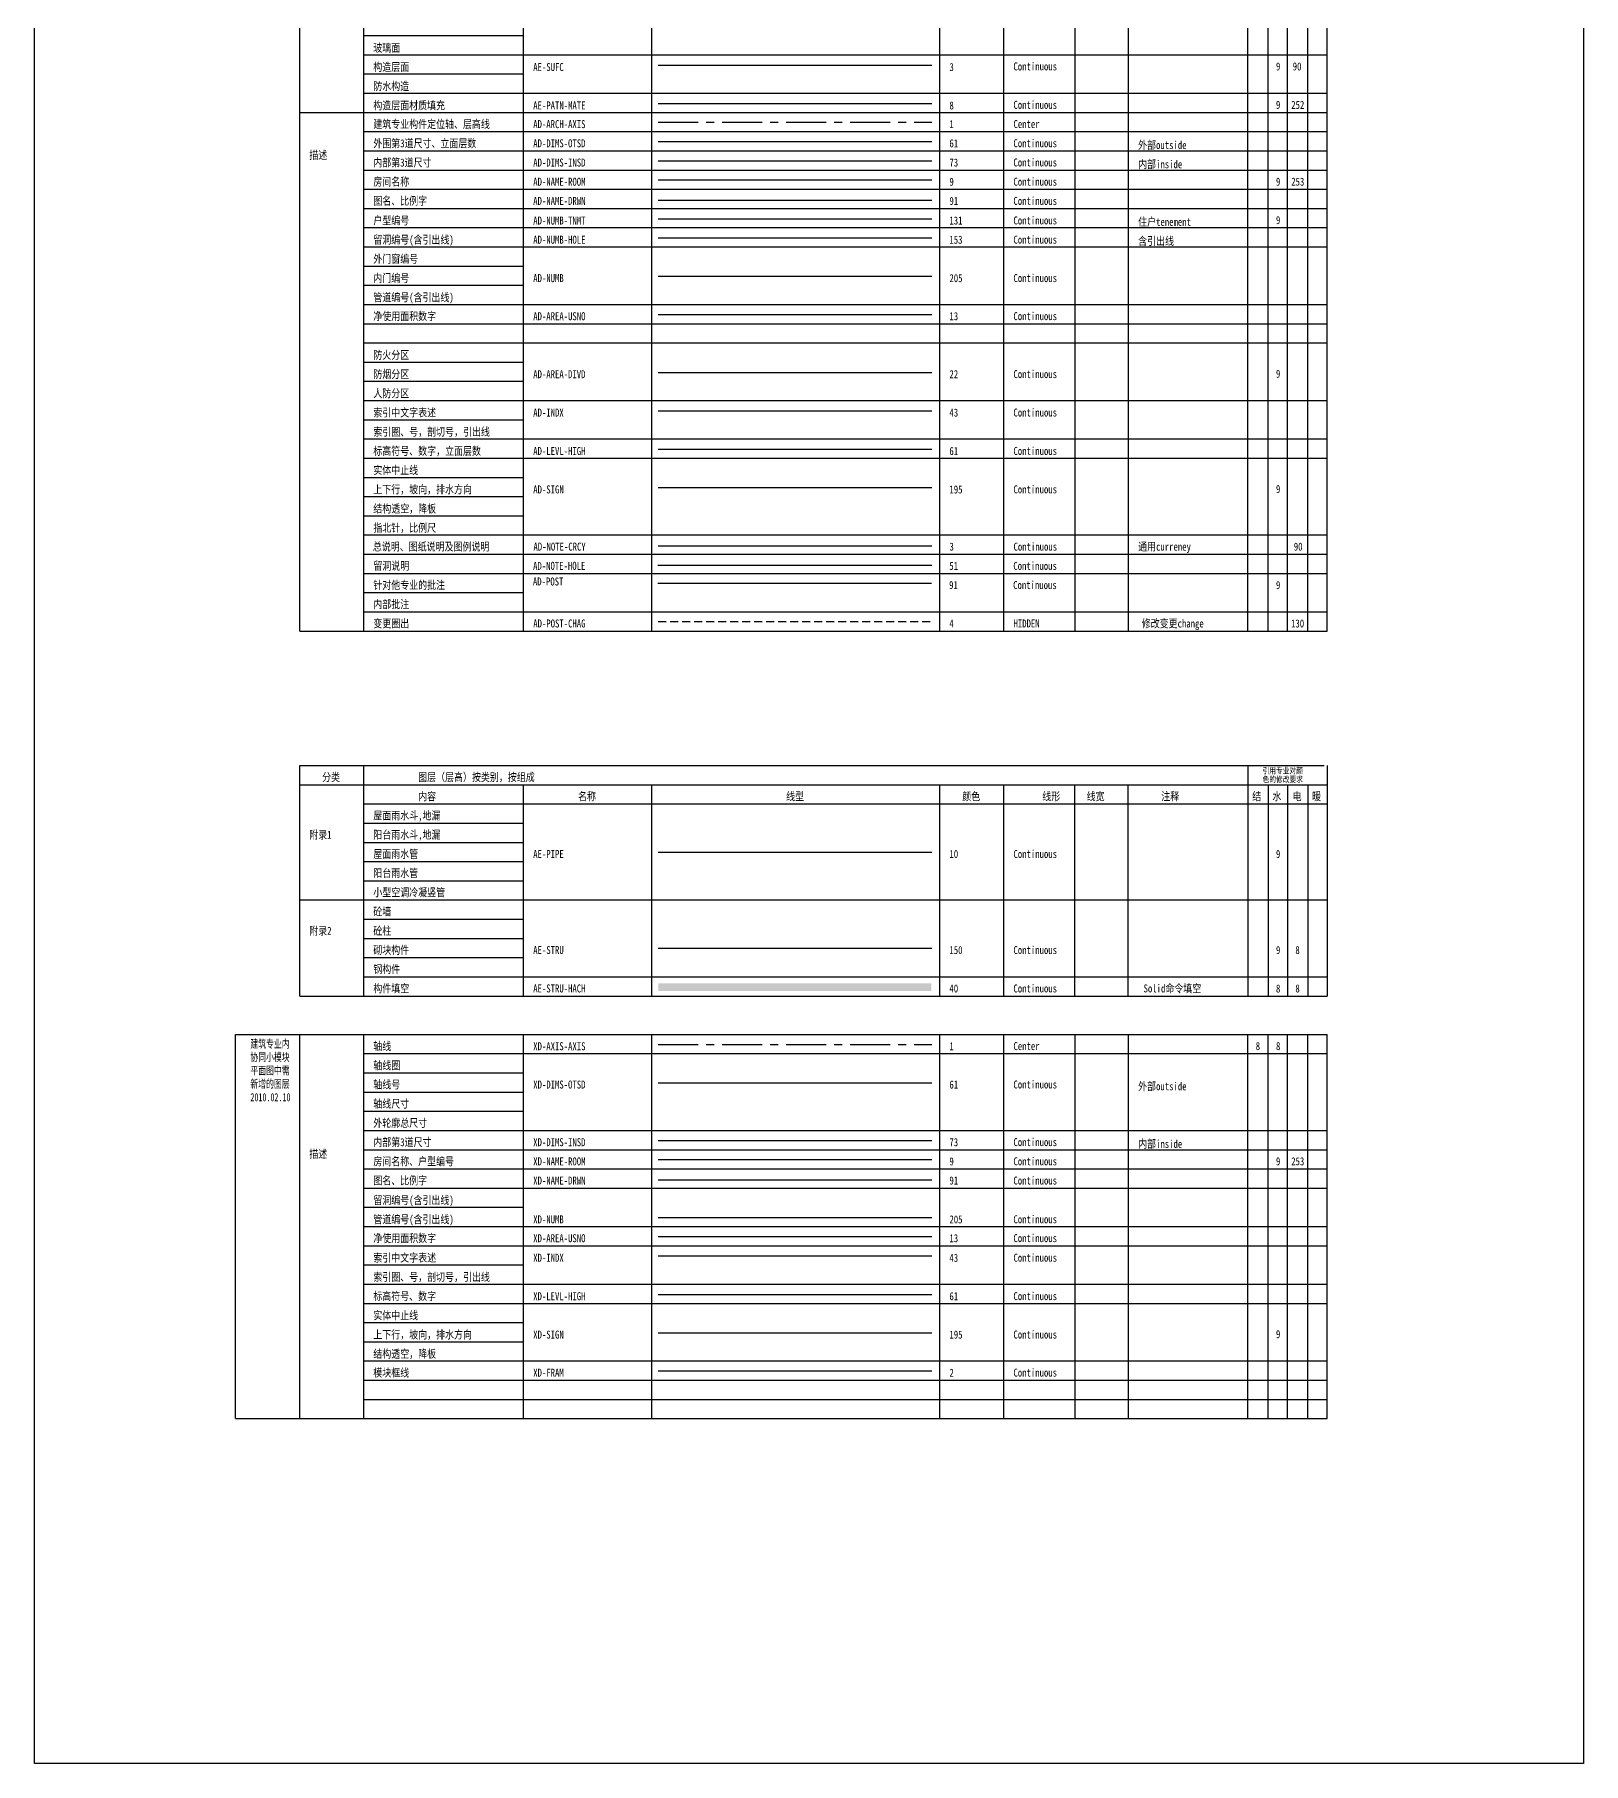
# Model space of a CAD drawing. Extents: x 517381295 to 519272522, y 3499086963 to 3500603577.
# Drawn here: x 517381295 to 517429672, y 3499239566 to 3499293567 of the extents above; entities that cross this region are included whole.
import ezdxf

# ---------------------------------------------------------------- set-up
doc = ezdxf.new("R2010")
doc.units = 0
doc.header["$LTSCALE"] = 1000
doc.header["$MEASUREMENT"] = 0
doc.linetypes.add('CENTER', pattern=[2, 1.25, -0.25, 0.25, -0.25])
doc.linetypes.add('HIDDEN', pattern=[0.375, 0.25, -0.125])
doc.layers.get('DEFPOINTS').update_dxf_attribs({"color": 8, "linetype": 'CONTINUOUS'})
for name, color, linetype in [('AD-ARCH-AXIS', 1, 'CENTER'), ('AD-AREA-DIVD', 22, 'CONTINUOUS'), ('AD-AREA-USNO', 13, 'CONTINUOUS'), ('AD-DIMS-INSD', 73, 'CONTINUOUS'), ('AD-DIMS-OTSD', 61, 'CONTINUOUS'), ('AD-INDX', 43, 'CONTINUOUS'), ('AD-LEVL-HIGH', 61, 'CONTINUOUS'), ('AD-NAME-DRWN', 91, 'CONTINUOUS'), ('AD-NAME-ROOM', 9, 'CONTINUOUS'), ('AD-NOTE-CRCY', 3, 'CONTINUOUS'), ('AD-NOTE-HOLE', 51, 'CONTINUOUS'), ('AD-NUMB', 205, 'CONTINUOUS'), ('AD-NUMB-HOLE', 153, 'CONTINUOUS'), ('AD-NUMB-TNMT', 131, 'CONTINUOUS'), ('AD-POST', 91, 'CONTINUOUS'), ('AD-POST-CHAG', 4, 'HIDDEN'), ('AD-SIGN', 195, 'CONTINUOUS'), ('AE-FNSH', 11, 'CONTINUOUS'), ('AE-PATN-MATE', 8, 'CONTINUOUS'), ('AE-PIPE', 10, 'CONTINUOUS'), ('AE-STRU', 150, 'CONTINUOUS'), ('AE-STRU-HACH', 40, 'CONTINUOUS'), ('AE-SUFC', 3, 'CONTINUOUS'), ('XD-AREA-USNO', 13, 'CONTINUOUS'), ('XD-AXIS-AXIS', 1, 'CENTER'), ('XD-DIMS-INSD', 73, 'CONTINUOUS'), ('XD-DIMS-OTSD', 61, 'CONTINUOUS'), ('XD-INDX', 43, 'CONTINUOUS'), ('XD-LEVL-HIGH', 61, 'CONTINUOUS'), ('XD-NAME-DRWN', 91, 'CONTINUOUS'), ('XD-NAME-ROOM', 9, 'CONTINUOUS'), ('XD-NUMB', 205, 'CONTINUOUS'), ('XD-SIGN', 195, 'CONTINUOUS')]:
    doc.layers.add(name, color=color, linetype=linetype)
doc.layers.add('XD-FRAM', color=2, linetype='CONTINUOUS', plot=False)
doc.styles.add('TH-STYLE1', font='STFANGSO.TTF', dxfattribs={"width": 0.7})

msp = doc.modelspace()

# ---------------------------------------------------------------- linework, layer by layer
at = {"layer": 'AD-ARCH-AXIS'}
msp.add_line((517400770.4, 3499290827.1), (517409323.4, 3499290827.1), dxfattribs=at)
at = {"layer": 'AD-AREA-DIVD'}
msp.add_line((517400770.4, 3499283016.4), (517409323.4, 3499283016.4), dxfattribs=at)
at = {"layer": 'AD-AREA-USNO'}
msp.add_line((517400770.4, 3499284827.1), (517409323.4, 3499284827.1), dxfattribs=at)
at = {"layer": 'AD-DIMS-INSD'}
msp.add_line((517400770.4, 3499289627.1), (517409323.4, 3499289627.1), dxfattribs=at)
at = {"layer": 'AD-DIMS-OTSD'}
msp.add_line((517400770.4, 3499290227.1), (517409323.4, 3499290227.1), dxfattribs=at)
at = {"layer": 'AD-INDX'}
msp.add_line((517400770.4, 3499281816.4), (517409323.4, 3499281816.4), dxfattribs=at)
at = {"layer": 'AD-LEVL-HIGH'}
msp.add_line((517400770.4, 3499280616.4), (517409323.4, 3499280616.4), dxfattribs=at)
at = {"layer": 'AD-NAME-DRWN'}
msp.add_line((517400770.4, 3499288397.8), (517409323.4, 3499288397.8), dxfattribs=at)
at = {"layer": 'AD-NAME-ROOM'}
msp.add_line((517400770.4, 3499289027.1), (517409323.4, 3499289027.1), dxfattribs=at)
at = {"layer": 'AD-NOTE-CRCY'}
msp.add_line((517400772.4, 3499277597.8), (517409325.4, 3499277597.8), dxfattribs=at)
at = {"layer": 'AD-NOTE-HOLE'}
msp.add_line((517400766.1, 3499276997.8), (517409319.1, 3499276997.8), dxfattribs=at)
at = {"layer": 'AD-NUMB'}
msp.add_line((517400770.4, 3499286016.4), (517409323.4, 3499286016.4), dxfattribs=at)
at = {"layer": 'AD-NUMB-HOLE'}
msp.add_line((517400770.4, 3499287216.4), (517409323.4, 3499287216.4), dxfattribs=at)
at = {"layer": 'AD-NUMB-TNMT'}
msp.add_line((517400770.4, 3499287816.4), (517409323.4, 3499287816.4), dxfattribs=at)
at = {"layer": 'AD-POST'}
msp.add_line((517400760.7, 3499276429.5), (517409313.7, 3499276429.5), dxfattribs=at)
at = {"layer": 'AD-POST-CHAG'}
msp.add_line((517400770.9, 3499275229.5), (517409323.8, 3499275229.5), dxfattribs=at)
at = {"layer": 'AD-SIGN'}
msp.add_line((517400770.4, 3499279416.4), (517409323.4, 3499279416.4), dxfattribs=at)
at = {"layer": 'AE-PATN-MATE'}
msp.add_line((517400770.4, 3499291410.5), (517409323.4, 3499291410.5), dxfattribs=at)
at = {"layer": 'AE-PIPE'}
msp.add_line((517400770.4, 3499268029.5), (517409323.4, 3499268029.5), dxfattribs=at)
at = {"layer": 'AE-STRU'}
msp.add_line((517400770.4, 3499265029.5), (517409323.4, 3499265029.5), dxfattribs=at)
at = {"layer": 'AE-STRU-HACH'}
msp.add_solid([(517400781.3, 3499263935.5), (517400781.3, 3499263695.5), (517409308.9, 3499263935.5), (517409308.9, 3499263695.5)], dxfattribs=at)
at = {"layer": 'AE-SUFC'}
msp.add_line((517400770.4, 3499292610.5), (517409323.4, 3499292610.5), dxfattribs=at)
at = {"layer": 'DEFPOINTS'}
for p, q in [((517389575.8, 3499274936.3), (517389575.8, 3499324136.3)), ((517391575.8, 3499274936.3), (517391575.8, 3499324136.3)), ((517419190.4, 3499274936.3), (517419190.4, 3499324136.3)), ((517421666.2, 3499274936.3), (517421666.2, 3499324136.3)), ((517396570, 3499274936.3), (517396570, 3499323536.3)), ((517400570, 3499274936.3), (517400570, 3499323536.3)), ((517409570, 3499274936.3), (517409570, 3499323536.3)), ((517411570, 3499274936.3), (517411570, 3499323536.3)), ((517413795.8, 3499274936.3), (517413795.8, 3499323536.3)), ((517415464.1, 3499274936.3), (517415464.1, 3499323536.3)), ((517419822.1, 3499274936.3), (517419822.1, 3499323536.3)), ((517420428.3, 3499274936.3), (517420428.3, 3499323536.3)), ((517421060, 3499274936.3), (517421060, 3499323536.3)), ((517391575.8, 3499293536.3), (517396570, 3499293536.3)), ((517391575.8, 3499292936.3), (517421666.2, 3499292936.3)), ((517391575.8, 3499292336.3), (517396570, 3499292336.3)), ((517391575.8, 3499291736.3), (517421666.2, 3499291736.3)), ((517389575.8, 3499291136.3), (517421666.2, 3499291136.3)), ((517391575.8, 3499290536.3), (517421666.2, 3499290536.3)), ((517391575.8, 3499289936.3), (517421666.2, 3499289936.3)), ((517391575.8, 3499289336.3), (517421666.2, 3499289336.3)), ((517391575.8, 3499288736.3), (517421666.2, 3499288736.3)), ((517391575.8, 3499288136.3), (517421666.2, 3499288136.3)), ((517391575.8, 3499287536.3), (517421666.2, 3499287536.3)), ((517391575.8, 3499286936.3), (517421666.2, 3499286936.3)), ((517391575.8, 3499286336.3), (517396570, 3499286336.3)), ((517391575.8, 3499285736.3), (517396570, 3499285736.3)), ((517391575.8, 3499285136.3), (517421666.2, 3499285136.3)), ((517391575.8, 3499284536.3), (517421666.2, 3499284536.3)), ((517391575.8, 3499283936.3), (517421666.2, 3499283936.3)), ((517391575.8, 3499283336.3), (517396570, 3499283336.3)), ((517391575.8, 3499282736.3), (517396570, 3499282736.3)), ((517391575.8, 3499282136.3), (517421666.2, 3499282136.3)), ((517391575.8, 3499281536.3), (517396570, 3499281536.3)), ((517391575.8, 3499280936.3), (517421666.2, 3499280936.3)), ((517391575.8, 3499280336.3), (517421666.2, 3499280336.3)), ((517391575.8, 3499279736.3), (517396570, 3499279736.3)), ((517391575.8, 3499279136.3), (517396570, 3499279136.3)), ((517391575.8, 3499278536.3), (517396570, 3499278536.3)), ((517391575.8, 3499277936.3), (517421666.2, 3499277936.3)), ((517391575.8, 3499277336.3), (517421666.2, 3499277336.3)), ((517391575.8, 3499276736.3), (517421666.2, 3499276736.3)), ((517391575.8, 3499276136.3), (517396570, 3499276136.3)), ((517391575.8, 3499275536.3), (517421666.2, 3499275536.3)), ((517389575.8, 3499274936.3), (517421666.2, 3499274936.3)), ((517389575.8, 3499270736.3), (517421575.8, 3499270736.3)), ((517389575.8, 3499263536.3), (517389575.8, 3499270736.3)), ((517391575.8, 3499263536.3), (517391575.8, 3499270736.3)), ((517419190.4, 3499270736.3), (517419190.4, 3499263536.3)), ((517421666.2, 3499270736.3), (517421666.2, 3499263536.3)), ((517389575.8, 3499270136.3), (517421666.2, 3499270136.3)), ((517396570, 3499263536.3), (517396570, 3499270136.3)), ((517400570, 3499263536.3), (517400570, 3499270136.3)), ((517409570, 3499263536.3), (517409570, 3499270136.3)), ((517411570, 3499263536.3), (517411570, 3499270136.3)), ((517413791.3, 3499263536.3), (517413791.3, 3499270136.3)), ((517415455.8, 3499263536.3), (517415455.8, 3499270136.3)), ((517419822.1, 3499270136.3), (517419822.1, 3499263536.3)), ((517420428.3, 3499270136.3), (517420428.3, 3499263536.3)), ((517421060, 3499270136.3), (517421060, 3499263536.3)), ((517391575.8, 3499269536.3), (517421666.2, 3499269536.3)), ((517391575.8, 3499269536.3), (517421666.2, 3499269536.3)), ((517391575.8, 3499268936.3), (517396570, 3499268936.3)), ((517391575.8, 3499268336.3), (517396570, 3499268336.3)), ((517391575.8, 3499267736.3), (517396570, 3499267736.3)), ((517391575.8, 3499267736.3), (517396570, 3499267736.3)), ((517391575.8, 3499267136.3), (517396570, 3499267136.3)), ((517389575.8, 3499266536.3), (517421666.2, 3499266536.3)), ((517391575.8, 3499265936.3), (517396570, 3499265936.3)), ((517391575.8, 3499265336.3), (517396570, 3499265336.3)), ((517391575.8, 3499264736.3), (517396570, 3499264736.3)), ((517391575.8, 3499264136.3), (517421666.2, 3499264136.3)), ((517389575.8, 3499263536.3), (517421666.2, 3499263536.3)), ((517387575.8, 3499262336.3), (517421666.2, 3499262336.3)), ((517387575.8, 3499250336.3), (517387575.8, 3499262336.3)), ((517389575.8, 3499250336.3), (517389575.8, 3499262336.3)), ((517391575.8, 3499250336.3), (517391575.8, 3499262336.3)), ((517396570, 3499250336.3), (517396570, 3499262336.3)), ((517400570, 3499250336.3), (517400570, 3499262336.3)), ((517409570, 3499250336.3), (517409570, 3499262336.3)), ((517411570, 3499250336.3), (517411570, 3499262336.3)), ((517413795.8, 3499250336.3), (517413795.8, 3499262336.3)), ((517415464.1, 3499250336.3), (517415464.1, 3499262336.3)), ((517419190.4, 3499250336.3), (517419190.4, 3499262336.3)), ((517419822.1, 3499250336.3), (517419822.1, 3499262336.3)), ((517420428.3, 3499250336.3), (517420428.3, 3499262336.3)), ((517421060, 3499250336.3), (517421060, 3499262336.3)), ((517421666.2, 3499250336.3), (517421666.2, 3499262336.3)), ((517391575.8, 3499261736.3), (517421666.2, 3499261736.3)), ((517391575.8, 3499261136.3), (517396570, 3499261136.3)), ((517391575.8, 3499260536.3), (517396570, 3499260536.3)), ((517391575.8, 3499259936.3), (517396570, 3499259936.3)), ((517391575.8, 3499259336.3), (517421666.2, 3499259336.3)), ((517391575.8, 3499258736.3), (517421666.2, 3499258736.3)), ((517391575.8, 3499258136.3), (517421666.2, 3499258136.3)), ((517391575.8, 3499257536.3), (517421666.2, 3499257536.3)), ((517391575.8, 3499256936.3), (517396570, 3499256936.3)), ((517391575.8, 3499256336.3), (517421666.2, 3499256336.3)), ((517391575.8, 3499255736.3), (517421666.2, 3499255736.3)), ((517391575.8, 3499255736.3), (517421666.2, 3499255736.3)), ((517391575.8, 3499255136.3), (517396570, 3499255136.3)), ((517391575.8, 3499254536.3), (517421666.2, 3499254536.3)), ((517391575.8, 3499253936.3), (517421666.2, 3499253936.3)), ((517391575.8, 3499253336.3), (517396570, 3499253336.3)), ((517391575.8, 3499252736.3), (517396570, 3499252736.3)), ((517391575.8, 3499252136.3), (517421666.2, 3499252136.3)), ((517391575.8, 3499251536.3), (517421666.2, 3499251536.3)), ((517391575.8, 3499250936.3), (517421666.2, 3499250936.3)), ((517387575.8, 3499250336.3), (517421666.2, 3499250336.3)), ((517389575.8, 3499250336.3), (517421575.8, 3499250336.3))]:
    msp.add_line(p, q, dxfattribs=at)
msp.add_lwpolyline([(517381295.1, 3499347477.3), (517429672.1, 3499347477.3), (517429672.1, 3499239565.6), (517381295.1, 3499239565.6)], close=True, dxfattribs=at)
at = {"layer": 'XD-AREA-USNO'}
msp.add_line((517400770.4, 3499256027.1), (517409323.4, 3499256027.1), dxfattribs=at)
at = {"layer": 'XD-AXIS-AXIS'}
msp.add_line((517400770.4, 3499262024.5), (517409323.4, 3499262024.5), dxfattribs=at)
at = {"layer": 'XD-DIMS-INSD'}
msp.add_line((517400770.4, 3499259027.1), (517409323.4, 3499259027.1), dxfattribs=at)
at = {"layer": 'XD-DIMS-OTSD'}
msp.add_line((517400770.4, 3499260827.1), (517409323.4, 3499260827.1), dxfattribs=at)
at = {"layer": 'XD-FRAM'}
msp.add_line((517400770.4, 3499251827.1), (517409323.4, 3499251827.1), dxfattribs=at)
at = {"layer": 'XD-INDX'}
msp.add_line((517400770.4, 3499255416.4), (517409323.4, 3499255416.4), dxfattribs=at)
at = {"layer": 'XD-LEVL-HIGH'}
msp.add_line((517400770.4, 3499254216.4), (517409323.4, 3499254216.4), dxfattribs=at)
at = {"layer": 'XD-NAME-DRWN'}
msp.add_line((517400770.4, 3499257797.8), (517409323.4, 3499257797.8), dxfattribs=at)
at = {"layer": 'XD-NAME-ROOM'}
msp.add_line((517400770.4, 3499258427.1), (517409323.4, 3499258427.1), dxfattribs=at)
at = {"layer": 'XD-NUMB'}
msp.add_line((517400770.4, 3499256616.4), (517409323.4, 3499256616.4), dxfattribs=at)
at = {"layer": 'XD-SIGN'}
msp.add_line((517400770.4, 3499253016.4), (517409323.4, 3499253016.4), dxfattribs=at)

# ---------------------------------------------------------------- texts
at = {"layer": 'AD-ARCH-AXIS', "style": 'TH-STYLE1', "width": 0.8}
for s, p in [('建筑专业构件定位轴、层高线', (517391875.8, 3499290645.2)), ('AD-ARCH-AXIS', (517396870, 3499290645.2)), ('1', (517409870, 3499290645.2)), ('Center', (517411870, 3499290647.7))]:
    msp.add_text(s, height=250, dxfattribs=at).set_placement(p)
at = {"layer": 'AD-AREA-DIVD', "style": 'TH-STYLE1', "width": 0.8}
for s, p in [('防火分区', (517391875.8, 3499283434.6)), ('防烟分区', (517391875.8, 3499282834.6)), ('AD-AREA-DIVD', (517396870, 3499282834.6)), ('22', (517409870, 3499282834.6)), ('Continuous', (517411870, 3499282837)), ('人防分区', (517391875.8, 3499282234.6))]:
    msp.add_text(s, height=250, dxfattribs=at).set_placement(p)
at = {"layer": 'AD-AREA-USNO', "style": 'TH-STYLE1', "width": 0.8}
for s, p in [('净使用面积数字', (517391875.8, 3499284645.2)), ('AD-AREA-USNO', (517396870, 3499284645.2)), ('13', (517409870, 3499284645.2)), ('Continuous', (517411870, 3499284647.7))]:
    msp.add_text(s, height=250, dxfattribs=at).set_placement(p)
at = {"layer": 'AD-DIMS-INSD', "style": 'TH-STYLE1', "width": 0.8}
for s, p in [('内部第3道尺寸', (517391875.8, 3499289445.2)), ('AD-DIMS-INSD', (517396870, 3499289445.2)), ('73', (517409870, 3499289445.2)), ('Continuous', (517411870, 3499289447.7)), ('内部inside', (517415764.1, 3499289391.6))]:
    msp.add_text(s, height=250, dxfattribs=at).set_placement(p)
at = {"layer": 'AD-DIMS-OTSD', "style": 'TH-STYLE1', "width": 0.8}
for s, p in [('外围第3道尺寸、立面层数', (517391875.8, 3499290045.2)), ('AD-DIMS-OTSD', (517396870, 3499290045.2)), ('61', (517409870, 3499290045.2)), ('Continuous', (517411870, 3499290047.7)), ('外部outside', (517415764.1, 3499289991.6))]:
    msp.add_text(s, height=250, dxfattribs=at).set_placement(p)
at = {"layer": 'AD-INDX', "style": 'TH-STYLE1', "width": 0.8}
for s, p in [('索引中文字表述', (517391875.8, 3499281634.6)), ('AD-INDX', (517396870, 3499281634.6)), ('43', (517409870, 3499281634.6)), ('Continuous', (517411870, 3499281637)), ('索引圈、号，剖切号，引出线', (517391875.8, 3499281034.6))]:
    msp.add_text(s, height=250, dxfattribs=at).set_placement(p)
at = {"layer": 'AD-LEVL-HIGH', "style": 'TH-STYLE1', "width": 0.8}
for s, p in [('标高符号、数字，立面层数', (517391875.8, 3499280434.6)), ('AD-LEVL-HIGH', (517396870, 3499280434.6)), ('61', (517409870, 3499280434.6)), ('Continuous', (517411870, 3499280437))]:
    msp.add_text(s, height=250, dxfattribs=at).set_placement(p)
at = {"layer": 'AD-NAME-DRWN', "style": 'TH-STYLE1', "width": 0.8}
for s, p in [('图名、比例字', (517391875.8, 3499288247.7)), ('AD-NAME-DRWN', (517396870, 3499288247.7)), ('91', (517409870, 3499288247.7)), ('Continuous', (517411870, 3499288247.7))]:
    msp.add_text(s, height=250, dxfattribs=at).set_placement(p)
at = {"layer": 'AD-NAME-ROOM', "style": 'TH-STYLE1', "width": 0.8}
for s, p in [('房间名称', (517391875.8, 3499288845.2)), ('AD-NAME-ROOM', (517396870, 3499288845.2)), ('9', (517409870, 3499288845.2)), ('Continuous', (517411870, 3499288847.7))]:
    msp.add_text(s, height=250, dxfattribs=at).set_placement(p)
at = {"layer": 'AD-NOTE-CRCY', "style": 'TH-STYLE1', "width": 0.8}
for s, p in [('总说明、图纸说明及图例说明', (517391861.5, 3499277447.7)), ('AD-NOTE-CRCY', (517396877.1, 3499277447.7)), ('3', (517409872, 3499277447.7)), ('Continuous', (517411872, 3499277447.7)), ('通用curreney', (517415764.1, 3499277447.7))]:
    msp.add_text(s, height=250, dxfattribs=at).set_placement(p)
at = {"layer": 'AD-NOTE-HOLE', "style": 'TH-STYLE1', "width": 0.8}
for s, p in [('留洞说明', (517391875.8, 3499276847.7)), ('AD-NOTE-HOLE', (517396865.7, 3499276847.7)), ('51', (517409865.7, 3499276847.7)), ('Continuous', (517411865.7, 3499276847.7))]:
    msp.add_text(s, height=250, dxfattribs=at).set_placement(p)
at = {"layer": 'AD-NUMB', "style": 'TH-STYLE1', "width": 0.8}
for s, p in [('外门窗编号', (517391875.8, 3499286434.6)), ('内门编号', (517391875.8, 3499285834.6)), ('AD-NUMB', (517396870, 3499285834.6)), ('205', (517409870, 3499285834.6)), ('Continuous', (517411870, 3499285837)), ('管道编号(含引出线)', (517391875.8, 3499285234.6))]:
    msp.add_text(s, height=250, dxfattribs=at).set_placement(p)
at = {"layer": 'AD-NUMB-HOLE', "style": 'TH-STYLE1', "width": 0.8}
for s, p in [('留洞编号(含引出线)', (517391875.8, 3499287034.6)), ('AD-NUMB-HOLE', (517396870, 3499287034.6)), ('153', (517409870, 3499287034.6)), ('Continuous', (517411870, 3499287037)), ('含引出线', (517415764.1, 3499286991.6))]:
    msp.add_text(s, height=250, dxfattribs=at).set_placement(p)
at = {"layer": 'AD-NUMB-TNMT', "style": 'TH-STYLE1', "width": 0.8}
for s, p in [('户型编号', (517391875.8, 3499287634.6)), ('AD-NUMB-TNMT', (517396870, 3499287634.6)), ('131', (517409870, 3499287634.6)), ('Continuous', (517411870, 3499287637)), ('住户tenement', (517415764.1, 3499287591.6))]:
    msp.add_text(s, height=250, dxfattribs=at).set_placement(p)
at = {"layer": 'AD-POST', "style": 'TH-STYLE1', "width": 0.8}
for s, p in [('针对他专业的批注', (517391875.8, 3499276247.7)), ('AD-POST', (517396860.3, 3499276358.9)), ('91', (517409860.3, 3499276247.7)), ('Continuous', (517411860.3, 3499276247.7)), ('内部批注', (517391875.8, 3499275647.7))]:
    msp.add_text(s, height=250, dxfattribs=at).set_placement(p)
at = {"layer": 'AD-POST-CHAG', "style": 'TH-STYLE1', "width": 0.8}
for s, p in [('变更圈出', (517391875.8, 3499275047.7)), ('AD-POST-CHAG', (517396870.5, 3499275047.7)), ('4', (517409870.5, 3499275047.7)), ('HIDDEN', (517411870.5, 3499275047.7)), ('修改变更change', (517415875.8, 3499275047.7))]:
    msp.add_text(s, height=250, dxfattribs=at).set_placement(p)
at = {"layer": 'AD-SIGN', "style": 'TH-STYLE1', "width": 0.8}
for s, p in [('实体中止线', (517391875.8, 3499279834.6)), ('上下行，坡向，排水方向', (517391875.8, 3499279234.6)), ('AD-SIGN', (517396870, 3499279234.6)), ('195', (517409870, 3499279234.6)), ('Continuous', (517411870, 3499279237)), ('结构透空，降板', (517391875.8, 3499278634.6)), ('指北针，比例尺', (517391875.8, 3499278034.6))]:
    msp.add_text(s, height=250, dxfattribs=at).set_placement(p)
at = {"layer": 'AE-FNSH', "style": 'TH-STYLE1', "width": 0.8}
msp.add_text('玻璃面', height=250, dxfattribs=at).set_placement((517391875.8, 3499293026.1))
at = {"layer": 'AE-PATN-MATE', "style": 'TH-STYLE1', "width": 0.8}
for s, p in [('构造层面材质填充', (517391875.8, 3499291228.6)), ('AE-PATN-MATE', (517396870, 3499291228.6)), ('8', (517409870, 3499291228.6)), ('Continuous', (517411870, 3499291247.7))]:
    msp.add_text(s, height=250, dxfattribs=at).set_placement(p)
at = {"layer": 'AE-PIPE', "style": 'TH-STYLE1', "width": 0.8}
for s, p in [('屋面雨水斗,地漏', (517391875.8, 3499269047.7)), ('阳台雨水斗,地漏', (517391875.8, 3499268447.7)), ('屋面雨水管', (517391875.8, 3499267847.7)), ('AE-PIPE', (517396870, 3499267847.7)), ('10', (517409870, 3499267847.7)), ('Continuous', (517411870, 3499267847.7)), ('阳台雨水管', (517391875.8, 3499267247.7)), ('小型空调冷凝竖管', (517391875.8, 3499266647.7))]:
    msp.add_text(s, height=250, dxfattribs=at).set_placement(p)
at = {"layer": 'AE-STRU', "style": 'TH-STYLE1', "width": 0.8}
for s, p in [('砼墙', (517391875.8, 3499266047.7)), ('砼柱', (517391875.8, 3499265447.7)), ('砌块构件', (517391875.8, 3499264847.7)), ('AE-STRU', (517396870, 3499264847.7)), ('150', (517409870, 3499264847.7)), ('Continuous', (517411870, 3499264847.7)), ('钢构件', (517391875.8, 3499264247.7))]:
    msp.add_text(s, height=250, dxfattribs=at).set_placement(p)
at = {"layer": 'AE-STRU-HACH', "style": 'TH-STYLE1', "width": 0.8}
for s, p in [('构件填空', (517391875.8, 3499263647.7)), ('AE-STRU-HACH', (517396870, 3499263647.7)), ('40', (517409870, 3499263647.7)), ('Continuous', (517411870, 3499263647.7)), ('Solid命令填空', (517415934.2, 3499263647.7))]:
    msp.add_text(s, height=250, dxfattribs=at).set_placement(p)
at = {"layer": 'AE-SUFC', "style": 'TH-STYLE1', "width": 0.8}
for s, p in [('构造层面', (517391875.8, 3499292428.6)), ('AE-SUFC', (517396870, 3499292428.6)), ('3', (517409870, 3499292428.6)), ('Continuous', (517411870, 3499292447.7)), ('防水构造', (517391875.8, 3499291828.6))]:
    msp.add_text(s, height=250, dxfattribs=at).set_placement(p)
at = {"layer": 'DEFPOINTS', "style": 'TH-STYLE1', "width": 0.8}
for s, height, p in [('9', 250, (517420069.2, 3499292447.7)), ('90', 250, (517420592.4, 3499292447.7)), ('9', 250, (517420069.2, 3499291247.7)), ('252', 250, (517420545.9, 3499291247.7)), ('描述', 250, (517389875.8, 3499289677.7)), ('9', 250, (517420069.2, 3499288847.7)), ('253', 250, (517420545.9, 3499288847.7)), ('9', 250, (517420069.2, 3499287647.7)), ('9', 250, (517420069.2, 3499282847.7)), ('9', 250, (517420069.2, 3499279247.7)), ('90', 250, (517420626.2, 3499277447.7)), ('9', 250, (517420069.2, 3499276247.7)), ('130', 250, (517420540.7, 3499275047.7)), ('分类', 250, (517390275.8, 3499270247.7)), ('图层（层高）按类别，按组成', 250, (517393275.8, 3499270247.7)), ('色的修改要求', 187.5, (517419651.1, 3499270210.9)), ('引用专业对颜', 187.5, (517419651.1, 3499270482)), ('内容', 250, (517393275.8, 3499269647.7)), ('名称', 250, (517398270, 3499269647.7)), ('线型', 250, (517404770, 3499269647.7)), ('颜色', 250, (517410270, 3499269647.7)), ('线形', 250, (517412770, 3499269647.7)), ('线宽', 250, (517414155.8, 3499269647.7)), ('注释', 250, (517416484.7, 3499269647.7)), ('结', 250, (517419326.8, 3499269647.7)), ('水', 250, (517419958.5, 3499269647.7)), ('电', 250, (517420590.2, 3499269647.7)), ('暖', 250, (517421196.4, 3499269647.7)), ('附录1', 250, (517389875.8, 3499268447.7)), ('9', 250, (517420069.2, 3499267847.7)), ('附录2', 250, (517389875.8, 3499265447.7)), ('9', 250, (517420069.2, 3499264847.7)), ('8', 250, (517420675.5, 3499264847.7)), ('8', 250, (517420069.2, 3499263647.7)), ('8', 250, (517420675.5, 3499263647.7)), ('8', 250, (517419437.5, 3499261847.7)), ('8', 250, (517420069.2, 3499261847.7)), ('描述', 250, (517389875.8, 3499258477.7)), ('9', 250, (517420069.2, 3499258247.7)), ('253', 250, (517420545.9, 3499258247.7)), ('9', 250, (517420069.2, 3499252847.7))]:
    msp.add_text(s, height=height, dxfattribs=at).set_placement(p)
at = {"layer": 'DEFPOINTS', "insert": (517388036.1, 3499262166.7), "char_height": 250, "width": 1399.685, "attachment_point": 1, "style": 'TH-STYLE1'}
msp.add_mtext('建筑专业内协同小模块平面图中需新增的图层2010.02.10', dxfattribs=at)
at = {"layer": 'XD-AREA-USNO', "style": 'TH-STYLE1', "width": 0.8}
for s, p in [('净使用面积数字', (517391875.8, 3499255845.2)), ('XD-AREA-USNO', (517396870, 3499255845.2)), ('13', (517409870, 3499255845.2)), ('Continuous', (517411870, 3499255847.7))]:
    msp.add_text(s, height=250, dxfattribs=at).set_placement(p)
at = {"layer": 'XD-AXIS-AXIS', "style": 'TH-STYLE1', "width": 0.8}
for s, p in [('轴线', (517391875.8, 3499261842.7)), ('XD-AXIS-AXIS', (517396870, 3499261842.7)), ('1', (517409870, 3499261842.7)), ('Center', (517411870, 3499261847.7))]:
    msp.add_text(s, height=250, dxfattribs=at).set_placement(p)
at = {"layer": 'XD-DIMS-INSD', "style": 'TH-STYLE1', "width": 0.8}
for s, p in [('内部第3道尺寸', (517391875.8, 3499258845.2)), ('XD-DIMS-INSD', (517396870, 3499258845.2)), ('73', (517409870, 3499258845.2)), ('Continuous', (517411870, 3499258847.7)), ('内部inside', (517415764.1, 3499258791.6))]:
    msp.add_text(s, height=250, dxfattribs=at).set_placement(p)
at = {"layer": 'XD-DIMS-OTSD', "style": 'TH-STYLE1', "width": 0.8}
for s, p in [('轴线圈', (517391875.8, 3499261242.7)), ('轴线号', (517391875.8, 3499260645.2)), ('XD-DIMS-OTSD', (517396870, 3499260645.2)), ('61', (517409870, 3499260645.2)), ('Continuous', (517411870, 3499260647.7)), ('外部outside', (517415764.1, 3499260591.6)), ('轴线尺寸', (517391875.8, 3499260045.2)), ('外轮廓总尺寸', (517391875.8, 3499259445.2))]:
    msp.add_text(s, height=250, dxfattribs=at).set_placement(p)
at = {"layer": 'XD-FRAM', "style": 'TH-STYLE1', "width": 0.8}
for s, p in [('模块框线', (517391875.8, 3499251645.2)), ('XD-FRAM', (517396870, 3499251645.2)), ('2', (517409870, 3499251645.2)), ('Continuous', (517411870, 3499251647.7))]:
    msp.add_text(s, height=250, dxfattribs=at).set_placement(p)
at = {"layer": 'XD-INDX', "style": 'TH-STYLE1', "width": 0.8}
for s, p in [('索引中文字表述', (517391875.8, 3499255234.6)), ('XD-INDX', (517396870, 3499255234.6)), ('43', (517409870, 3499255234.6)), ('Continuous', (517411870, 3499255237)), ('索引圈、号，剖切号，引出线', (517391875.8, 3499254634.6))]:
    msp.add_text(s, height=250, dxfattribs=at).set_placement(p)
at = {"layer": 'XD-LEVL-HIGH', "style": 'TH-STYLE1', "width": 0.8}
for s, p in [('标高符号、数字', (517391875.8, 3499254034.6)), ('XD-LEVL-HIGH', (517396870, 3499254034.6)), ('61', (517409870, 3499254034.6)), ('Continuous', (517411870, 3499254037))]:
    msp.add_text(s, height=250, dxfattribs=at).set_placement(p)
at = {"layer": 'XD-NAME-DRWN', "style": 'TH-STYLE1', "width": 0.8}
for s, p in [('图名、比例字', (517391875.8, 3499257647.7)), ('XD-NAME-DRWN', (517396870, 3499257647.7)), ('91', (517409870, 3499257647.7)), ('Continuous', (517411870, 3499257647.7))]:
    msp.add_text(s, height=250, dxfattribs=at).set_placement(p)
at = {"layer": 'XD-NAME-ROOM', "style": 'TH-STYLE1', "width": 0.8}
for s, p in [('房间名称、户型编号', (517391875.8, 3499258245.2)), ('XD-NAME-ROOM', (517396870, 3499258245.2)), ('9', (517409870, 3499258245.2)), ('Continuous', (517411870, 3499258247.7))]:
    msp.add_text(s, height=250, dxfattribs=at).set_placement(p)
at = {"layer": 'XD-NUMB', "style": 'TH-STYLE1', "width": 0.8}
for s, p in [('留洞编号(含引出线)', (517391875.8, 3499257034.6)), ('管道编号(含引出线)', (517391875.8, 3499256434.6)), ('XD-NUMB', (517396870, 3499256434.6)), ('205', (517409870, 3499256434.6)), ('Continuous', (517411870, 3499256437))]:
    msp.add_text(s, height=250, dxfattribs=at).set_placement(p)
at = {"layer": 'XD-SIGN', "style": 'TH-STYLE1', "width": 0.8}
for s, p in [('实体中止线', (517391875.8, 3499253434.6)), ('上下行，坡向，排水方向', (517391875.8, 3499252834.6)), ('XD-SIGN', (517396870, 3499252834.6)), ('195', (517409870, 3499252834.6)), ('Continuous', (517411870, 3499252837)), ('结构透空，降板', (517391875.8, 3499252234.6))]:
    msp.add_text(s, height=250, dxfattribs=at).set_placement(p)

doc.saveas('drawing.dxf')
